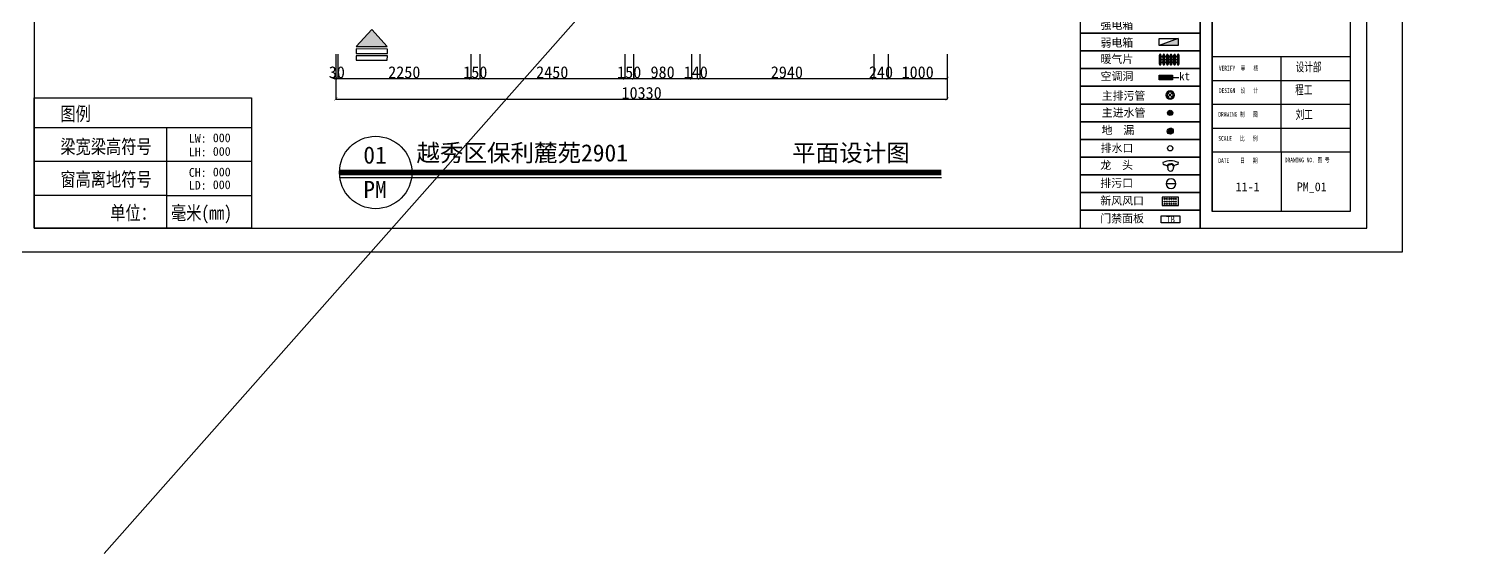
# Model space of a CAD drawing. Header units: millimetres. Extents: x -113526 to 211532, y -79714 to 28306.
# Drawn here: x 150122 to 174315, y -22219 to -13352 of the extents above; entities that cross this region are included whole.
import ezdxf
from ezdxf.enums import TextEntityAlignment as Align

# ---------------------------------------------------------------- set-up
doc = ezdxf.new("R2010")
doc.units = ezdxf.units.MM
doc.header["$PDMODE"] = 35
for name, color, linetype in [('$Longfin_AP_HATCH', 1, 'Continuous'), ('10线框', 8, 'Continuous'), ('1A- 图框图例', 4, 'Continuous'), ('J-墙体', 7, 'Continuous'), ('原始图层', 150, 'Continuous'), ('文本层', 3, 'Continuous'), ('标注', 8, 'Continuous')]:
    doc.layers.add(name, color=color, linetype=linetype)
doc.styles.add('HT', font='simhei.ttf', dxfattribs={"width": 0.8})
doc.styles.add('宋体', font='', dxfattribs={"width": 0.7})
doc.styles.add('标准', font='simhei.ttf')
doc.styles.add('黑体', font='simhei.ttf', dxfattribs={"width": 0.8})
doc.styles.get('宋体').set_extended_font_data('新宋体')
doc.dimstyles.new('50', dxfattribs={"dimtxt": 120, "dimasz": 50, "dimexe": 1, "dimexo": 1, "dimgap": 1, "dimtad": 1, "dimdec": 0, "dimtxsty": '标准', "dimblk": 'ARCHTICK', "dimcen": 0, "dimdle": 1, "dimclrd": 157, "dimclre": 157, "dimclrt": 40, "dimadec": 0, "dimazin": 0, "dimtfac": 1, "dimtdec": 0, "dimtix": 1, "dimtmove": 2, "dimatfit": 3, "dimldrblk": 'DOT', "dimfxl": 100, "dimarcsym": 0})

# ---------------------------------------------------------------- blocks, each defined once
blk = doc.blocks.new('图框')
at = {"layer": '10线框', "color": 4}
blk.add_lwpolyline([(320670, -86662), (301520, -86662), (301520, -100262), (320670, -100262)], close=True, dxfattribs=at)
blk = doc.blocks.new('ruodian')
at = {"layer": '1A- 图框图例'}
blk.add_hatch(color=8, dxfattribs=at).paths.add_polyline_path([(310102, -108325), (310102, -108208), (309792, -108325)])
at = {"layer": '1A- 图框图例', "color": 8}
for p, q in [((309792, -108325), (309792, -108208)), ((309792, -108208), (310102, -108208)), ((310102, -108208), (309792, -108325)), ((310102, -108208), (310102, -108325)), ((310102, -108325), (309792, -108325))]:
    blk.add_line(p, q, dxfattribs=at)
blk = doc.blocks.new('nuanqipian')
at = {"layer": '1A- 图框图例', "color": 8}
for p, q in [((309804, -108468), (309809, -108468)), ((309864, -108468), (309868, -108468)), ((309923, -108468), (309928, -108468)), ((309982, -108468), (309987, -108468)), ((310042, -108468), (310047, -108468)), ((310101, -108468), (310106, -108468)), ((309795, -108635), (309795, -108483)), ((309800, -108635), (309800, -108483)), ((309804, -108474), (309809, -108474)), ((309809, -108639), (309804, -108639)), ((309809, -108645), (309804, -108645)), ((309812, -108483), (309812, -108635)), ((309818, -108483), (309818, -108635)), ((309818, -108555), (309854, -108555)), ((309854, -108635), (309854, -108483)), ((309860, -108635), (309860, -108483)), ((309864, -108474), (309868, -108474)), ((309868, -108639), (309864, -108639)), ((309868, -108645), (309864, -108645)), ((309872, -108483), (309872, -108635)), ((309877, -108483), (309877, -108635)), ((309877, -108555), (309914, -108555)), ((309914, -108635), (309914, -108483)), ((309919, -108635), (309919, -108483)), ((309923, -108474), (309928, -108474)), ((309928, -108639), (309923, -108639)), ((309928, -108645), (309923, -108645)), ((309931, -108483), (309931, -108635)), ((309937, -108483), (309937, -108635)), ((309937, -108555), (309973, -108555)), ((309973, -108635), (309973, -108483)), ((309979, -108635), (309979, -108483)), ((309982, -108474), (309987, -108474)), ((309987, -108639), (309982, -108639)), ((309987, -108645), (309982, -108645)), ((309991, -108483), (309991, -108635)), ((309996, -108483), (309996, -108635)), ((309996, -108555), (310033, -108555)), ((310033, -108635), (310033, -108483)), ((310038, -108635), (310038, -108483)), ((310042, -108474), (310047, -108474)), ((310047, -108639), (310042, -108639)), ((310047, -108645), (310042, -108645)), ((310050, -108483), (310050, -108635)), ((310056, -108483), (310056, -108635)), ((310056, -108555), (310092, -108555)), ((310092, -108635), (310092, -108483)), ((310098, -108635), (310098, -108483)), ((310101, -108474), (310106, -108474)), ((310106, -108639), (310101, -108639)), ((310106, -108645), (310101, -108645)), ((310110, -108483), (310110, -108635)), ((310115, -108483), (310115, -108635))]:
    blk.add_line(p, q, dxfattribs=at)
for centre, major_axis, start_param, end_param in [((309810, -108482), (10.9, 10.9), 1.195533, 2.399657), ((309803, -108482), (-10.9, 10.9), 3.883528, 5.087652), ((309870, -108482), (10.9, 10.9), 1.195533, 2.399657), ((309862, -108482), (-10.9, 10.9), 3.883528, 5.087652), ((309929, -108482), (10.9, 10.9), 1.195533, 2.399657), ((309921, -108482), (-10.9, 10.9), 3.883528, 5.087652), ((309989, -108482), (10.9, 10.9), 1.195533, 2.399657), ((309981, -108482), (-10.9, 10.9), 3.883528, 5.087652), ((310048, -108482), (10.9, 10.9), 1.195533, 2.399657), ((310040, -108482), (-10.9, 10.9), 3.883528, 5.087652), ((310107, -108482), (10.9, 10.9), 1.195533, 2.399657), ((310100, -108482), (-10.9, 10.9), 3.883528, 5.087652), ((309804, -108635), (6.57, 6.57), 2.356194, 3.926991), ((309812, -108482), (-10.5, 6), -0.29009, 0.56678), ((309804, -108635), (2.63, 2.63), 2.356194, 3.926991), ((309800, -108482), (10.5, 6), -0.56678, 0.29009), ((309809, -108635), (-2.63, 2.63), 2.356194, 3.926991), ((309809, -108635), (-6.57, 6.57), 2.356194, 3.926991), ((309836, -108487), (19.3, 0), 3.499069, 5.925708), ((309837, -108491), (16.6, 13.1), 2.923076, 5.227564), ((309837, -108621), (-16.6, 13.1), 4.197214, 6.501702), ((309836, -108625), (-19.3, 0), 3.499069, 5.925709), ((309864, -108635), (6.57, 6.57), 2.356194, 3.926991), ((309872, -108482), (-10.5, 6), -0.29009, 0.56678), ((309864, -108635), (2.63, 2.63), 2.356194, 3.926991), ((309860, -108482), (10.5, 6), -0.56678, 0.29009), ((309868, -108635), (-6.57, 6.57), 2.356194, 3.926991), ((309868, -108635), (-2.63, 2.63), 2.356194, 3.926991), ((309896, -108487), (19.3, 0), 3.499069, 5.925708), ((309897, -108491), (16.6, 13.1), 2.923076, 5.227564), ((309897, -108621), (-16.6, 13.1), 4.197214, 6.501702), ((309896, -108625), (-19.3, 0), 3.499069, 5.925709), ((309923, -108635), (6.57, 6.57), 2.356194, 3.926991), ((309931, -108482), (3.8, 11.4), 1.087385, 1.944255), ((309923, -108635), (2.63, 2.63), 2.356194, 3.926991), ((309919, -108482), (10.5, 6), -0.56678, 0.29009), ((309928, -108635), (-2.63, 2.63), 2.356194, 3.926991), ((309928, -108635), (-6.57, 6.57), 2.356194, 3.926991), ((309955, -108487), (19.3, 0), 3.499069, 5.925708), ((309956, -108491), (16.6, 13.1), 2.923076, 5.227564), ((309956, -108621), (-16.6, 13.1), 4.197214, 6.501702), ((309955, -108625), (-19.3, 0), 3.499069, 5.925709), ((309982, -108635), (6.57, 6.57), 2.356194, 3.926991), ((309991, -108482), (3.8, 11.4), 1.087385, 1.944255), ((309982, -108635), (2.63, 2.63), 2.356194, 3.926991), ((309979, -108482), (10.5, 6), -0.56678, 0.29009), ((309987, -108635), (-2.63, 2.63), 2.356194, 3.926991), ((309987, -108635), (-6.57, 6.57), 2.356194, 3.926991), ((310014, -108487), (19.3, 0), 3.499069, 5.925708), ((310015, -108491), (16.6, 13.1), 2.923076, 5.227564), ((310015, -108621), (-16.6, 13.1), 4.197214, 6.501702), ((310014, -108625), (-19.3, 0), 3.499069, 5.925709), ((310042, -108635), (6.57, 6.57), 2.356194, 3.926991), ((310050, -108482), (3.8, 11.4), 1.087385, 1.944255), ((310042, -108635), (2.63, 2.63), 2.356194, 3.926991), ((310038, -108482), (10.5, 6), -0.56678, 0.29009), ((310047, -108635), (-2.63, 2.63), 2.356194, 3.926991), ((310047, -108635), (-6.57, 6.57), 2.356194, 3.926991), ((310074, -108487), (19.3, 0), 3.499069, 5.925708), ((310075, -108491), (16.6, 13.1), 2.923076, 5.227564), ((310075, -108621), (-16.6, 13.1), 4.197214, 6.501702), ((310074, -108625), (-19.3, 0), 3.499069, 5.925709), ((310101, -108635), (6.57, 6.57), 2.356194, 3.926991), ((310110, -108482), (3.8, 11.4), 1.087385, 1.944255), ((310101, -108635), (2.63, 2.63), 2.356194, 3.926991), ((310098, -108482), (10.5, 6), -0.56678, 0.29009), ((310106, -108635), (-2.63, 2.63), 2.356194, 3.926991), ((310106, -108635), (-6.57, 6.57), 2.356194, 3.926991)]:
    blk.add_ellipse(centre, major_axis=major_axis, ratio=1, start_param=start_param, end_param=end_param, dxfattribs=at)
blk = doc.blocks.new('kongtiao')
at = {"layer": '1A- 图框图例'}
h = blk.add_hatch(dxfattribs=at)
h.set_pattern_fill('ANSI31', color=8, scale=0.048222, style=0)
h.set_pattern_definition([(45, (286062.4655, -98407.235), (-6.567561, 6.567561), [])])
h.paths.add_polyline_path([(310011, -108892), (310011, -108812), (309792, -108812), (309792, -108892)])
at = {"layer": '1A- 图框图例', "color": 8}
for p, q in [((309792, -108812), (310011, -108812)), ((309792, -108892), (309792, -108812)), ((310011, -108892), (309792, -108892)), ((310011, -108812), (310011, -108892)), ((310011, -108852), (310115, -108852))]:
    blk.add_line(p, q, dxfattribs=at)
at = {"layer": '1A- 图框图例', "color": 8, "style": '黑体'}
blk.add_text('kt', height=132.1, dxfattribs=at).set_placement((310118, -108898))
blk = doc.blocks.new('zhupaiwuguan')
at = {"layer": '1A- 图框图例', "color": 8}
for p, q in [((309898, -109180), (309969, -109109)), ((309969, -109180), (309898, -109109))]:
    blk.add_line(p, q, dxfattribs=at)
for major_axis, start_param, end_param in [((48.7, 48.7), 5.497787, 11.780972), ((-43, 25.4), 3.676174, 9.959359)]:
    blk.add_ellipse((309934, -109144), major_axis=major_axis, ratio=1, start_param=start_param, end_param=end_param, dxfattribs=at)
blk = doc.blocks.new('zhujinshuiguan')
at = {"layer": '1A- 图框图例'}
h = blk.add_hatch(color=8, dxfattribs=at)
edge = h.paths.add_edge_path()
edge.add_ellipse((309941, -109437), major_axis=(22.9, 36.8), ratio=1, start_angle=121.8915, end_angle=301.8915)
edge.add_ellipse((309941, -109437), major_axis=(-41.7, 11.8), ratio=1, start_angle=195.8118, end_angle=375.8118)
at = {"layer": '1A- 图框图例', "color": 8}
blk.add_ellipse((309941, -109437), major_axis=(30.6, 30.6), ratio=1, start_param=5.497787, end_param=11.780972, dxfattribs=at)
blk = doc.blocks.new('dilou')
at = {"layer": '1A- 图框图例'}
h = blk.add_hatch(dxfattribs=at)
h.set_pattern_fill('ANSI37', color=8, scale=0.058348, angle=270, style=0)
h.set_pattern_definition([(315, (291005.312, -102733.402), (7.946749, 7.946749), []), (45, (291005.312, -102733.402), (-7.946749, 7.946749), [])])
edge = h.paths.add_edge_path()
edge.add_ellipse((309973, -109739), major_axis=(31.3, 18.3), ratio=1, start_angle=-30.2721, end_angle=329.7279)
at = {"layer": '1A- 图框图例', "color": 8}
for major_axis, start_param, end_param in [((-46.8, 17.7), 3.503723361204044, 9.786908668383631), ((31.3, 18.3), -0.528347, 5.754838)]:
    blk.add_ellipse((309973, -109739), major_axis=major_axis, ratio=1, start_param=start_param, end_param=end_param, dxfattribs=at)
blk = doc.blocks.new('longtou')
at = {"layer": '1A- 图框图例', "color": 8}
for centre, major_axis, ratio, start_param, end_param in [((309843, -110269), (5.1, 21.7), 1, 1.036942, 2.569042), ((309951, -110551), (322, 0), 1, 1.176005, 1.965587), ((309784, -110378), (-91, 91), 1, 3.923918, 4.380674), ((309951, -110279), (-5.77, 0), 0.641025, 3.141593, 9.424778), ((310118, -110378), (-124, 34), 1, -0.184276, 0.27248), ((310059, -110269), (-21.8, 4.5), 1, 2.578586, 4.110686), ((309951, -110356), (-31.5, 31.5), 1, 1.305015, 2.352055), ((309951, -110356), (42.5, 13.3), 1, 4.412858, 5.459898)]:
    blk.add_ellipse(centre, major_axis=major_axis, ratio=ratio, start_param=start_param, end_param=end_param, dxfattribs=at)
for points, knots in [([(309827, -110284), (309832, -110287), (309843, -110293), (309863, -110295), (309884, -110301), (309897, -110310), (309899, -110322)], [0, 0, 0, 0, 6.766664, 14.904194, 24.480302, 31.51837, 31.51837, 31.51837, 31.51837]), ([(309896, -110312), (309898, -110308), (309901, -110299), (309908, -110285), (309924, -110279), (309937, -110279), (309944, -110279), (309945, -110279)], [1.586079, 1.586079, 1.586079, 1.586079, 7.277302, 12.994509, 19.878067, 26.209049, 28.109231, 28.109231, 28.109231, 28.109231]), ([(309908, -110316), (309908, -110315), (309909, -110314), (309910, -110310), (309911, -110307), (309913, -110304), (309913, -110303), (309914, -110302), (309914, -110302), (309915, -110300), (309915, -110299), (309916, -110298), (309916, -110297), (309917, -110297), (309917, -110296), (309918, -110296), (309918, -110296), (309918, -110296), (309918, -110295), (309919, -110295), (309919, -110295), (309921, -110294), (309922, -110293), (309925, -110293), (309926, -110292), (309929, -110292), (309930, -110292), (309933, -110292), (309935, -110291), (309937, -110291), (309939, -110291), (309941, -110291), (309942, -110291), (309944, -110291), (309945, -110291), (309948, -110291), (309949, -110291), (309951, -110291)], [1.586079, 1.586079, 1.586079, 1.586079, 3.415124, 3.415124, 7.073215, 7.073215, 7.86082, 7.86082, 8.648426, 8.648426, 10.223636, 10.223636, 11.410982, 11.410982, 12.686777, 12.686777, 13.352677, 13.352677, 14.018578, 14.018578, 15.350378, 15.350378, 18.186066, 18.186066, 20.190165, 20.190165, 22.194263, 22.194263, 24.41379, 24.41379, 25.96574, 25.96574, 27.279302, 27.279302, 28.592864, 28.592864, 30.44721, 30.44721, 30.44721, 30.44721]), ([(309994, -110316), (309994, -110315), (309993, -110314), (309991, -110310), (309990, -110307), (309989, -110304), (309989, -110303), (309988, -110302), (309988, -110302), (309987, -110300), (309987, -110299), (309986, -110298), (309986, -110297), (309985, -110297), (309985, -110296), (309984, -110296), (309984, -110296), (309984, -110296), (309984, -110295), (309983, -110295), (309983, -110295), (309981, -110294), (309980, -110293), (309977, -110293), (309976, -110292), (309973, -110292), (309972, -110292), (309969, -110292), (309967, -110291), (309964, -110291), (309963, -110291), (309961, -110291), (309960, -110291), (309958, -110291), (309957, -110291), (309954, -110291), (309952, -110291), (309951, -110291)], [1.586079, 1.586079, 1.586079, 1.586079, 3.415124, 3.415124, 7.073215, 7.073215, 7.86082, 7.86082, 8.648426, 8.648426, 10.223636, 10.223636, 11.410982, 11.410982, 12.686777, 12.686777, 13.352677, 13.352677, 14.018578, 14.018578, 15.350378, 15.350378, 18.186066, 18.186066, 20.190165, 20.190165, 22.194263, 22.194263, 24.41379, 24.41379, 25.96574, 25.96574, 27.279302, 27.279302, 28.592864, 28.592864, 30.44721, 30.44721, 30.44721, 30.44721]), ([(310006, -110312), (310004, -110308), (310000, -110299), (309993, -110285), (309977, -110279), (309965, -110279), (309958, -110279), (309957, -110279)], [1.586079, 1.586079, 1.586079, 1.586079, 7.277302, 12.994509, 19.878067, 26.209049, 28.135986, 28.135986, 28.135986, 28.135986]), ([(310075, -110284), (310070, -110287), (310059, -110293), (310039, -110295), (310018, -110301), (310004, -110310), (310002, -110322)], [0, 0, 0, 0, 6.766664, 14.904194, 24.480302, 31.51837, 31.51837, 31.51837, 31.51837])]:
    blk.add_open_spline(points, degree=3, knots=knots, dxfattribs=at)
blk = doc.blocks.new('paiwukou')
at = {"layer": '1A- 图框图例', "color": 8}
blk.add_line((310004, -110607), (309843, -110607), dxfattribs=at)
blk.add_ellipse((309924, -110607), major_axis=(56.9, 56.9), ratio=1, start_param=5.497787, end_param=11.780972, dxfattribs=at)
blk = doc.blocks.new('xinfengfengkou')
at = {"layer": '1A- 图框图例', "color": 8}
for p, q in [((309837, -110827), (309837, -110964)), ((310110, -110827), (309837, -110827)), ((310110, -110964), (310110, -110827)), ((309837, -110964), (310110, -110964))]:
    blk.add_line(p, q, dxfattribs=at)
for centre, major_axis, start_param, end_param in [((309880, -110856), (6.04, 6.04), 5.497787, 11.780972), ((309880, -110902), (6.04, 6.04), 5.497787, 11.780972), ((309880, -110939), (2.22, 8.25), -1.308232742229541, 4.974952564950043), ((309917, -110856), (6.04, 6.04), 5.497787, 11.780972), ((309917, -110902), (6.04, 6.04), 5.497787, 11.780972), ((309917, -110939), (2.22, 8.25), -1.308232742229541, 4.974952564950043), ((309958, -110856), (-8.53, 0.49), 3.198553491707949, 9.481738798887532), ((309958, -110902), (-8.53, 0.49), 3.198553491707949, 9.481738798887532), ((309958, -110939), (-8.54, 0.3), 3.17676, 9.459945), ((309995, -110856), (-8.53, 0.49), 3.198553491707949, 9.481738798887532), ((309995, -110902), (-8.53, 0.49), 3.198553491707949, 9.481738798887532), ((309995, -110939), (-8.54, 0.3), 3.17676, 9.459945), ((310031, -110856), (6.04, 6.04), 5.497787, 11.780972), ((310031, -110902), (6.04, 6.04), 5.497787, 11.780972), ((310031, -110939), (2.22, 8.25), -1.308232742229541, 4.974952564950043), ((310065, -110856), (-6.04, 6.04), 3.926991, 10.210176), ((310065, -110902), (-6.04, 6.04), 3.926991, 10.210176), ((310065, -110939), (-4.06, 7.52), 4.217410353429476, 10.50059566060906)]:
    blk.add_ellipse(centre, major_axis=major_axis, ratio=1, start_param=start_param, end_param=end_param, dxfattribs=at)
blk = doc.blocks.new('menjinmianba')
at = {"layer": '1A- 图框图例', "color": 8}
for p, q in [((309795, -111253), (309795, -111137)), ((309795, -111137), (310105, -111137)), ((310105, -111253), (309795, -111253)), ((310105, -111137), (310105, -111253))]:
    blk.add_line(p, q, dxfattribs=at)
at = {"layer": '1A- 图框图例', "color": 8, "style": '黑体'}
blk.add_text('TB', height=107, dxfattribs=at).set_placement((309878, -111249))
blk = doc.blocks.new('jiegoutuli')
at = {"layer": '1A- 图框图例', "color": 8}
for p, q in [((308486, -98862), (310466, -98862)), ((308486, -99228), (308486, -98862)), ((308486, -99228), (308486, -99521)), ((310466, -99228), (308486, -99228)), ((310466, -99228), (308486, -99228)), ((308486, -99521), (308486, -99813)), ((310466, -99521), (308486, -99521)), ((308486, -99521), (310466, -99521)), ((308486, -99813), (308486, -100106)), ((310466, -99813), (308486, -99813)), ((308486, -99813), (310466, -99813)), ((308486, -100106), (308486, -100398)), ((310466, -100106), (308486, -100106)), ((308486, -100106), (310466, -100106)), ((308486, -100398), (308486, -100691)), ((308486, -100398), (310466, -100398)), ((310466, -100398), (308486, -100398)), ((308486, -100691), (308486, -100983)), ((310466, -100691), (308486, -100691)), ((308486, -100691), (310466, -100691)), ((308486, -100983), (308486, -101276)), ((310466, -100983), (308486, -100983)), ((308486, -100983), (310466, -100983)), ((308486, -101276), (308486, -101568)), ((310466, -101276), (308486, -101276)), ((308486, -101276), (310466, -101276)), ((308486, -101568), (308486, -101861)), ((310466, -101568), (308486, -101568)), ((308486, -101568), (310466, -101568)), ((308486, -101861), (308486, -102153)), ((310466, -101861), (308486, -101861)), ((308486, -101861), (310466, -101861)), ((308486, -102153), (308486, -102446)), ((310466, -102153), (308486, -102153)), ((308486, -102153), (310466, -102153)), ((308486, -102446), (308486, -102738)), ((310466, -102446), (308486, -102446)), ((308486, -102446), (310466, -102446)), ((308486, -102738), (308486, -103031)), ((310466, -102738), (308486, -102738)), ((308486, -102738), (310466, -102738)), ((308486, -103031), (308486, -103323)), ((310466, -103031), (308486, -103031)), ((308486, -103031), (310466, -103031))]:
    blk.add_line(p, q, dxfattribs=at)
at = {"layer": '1A- 图框图例', "color": 8, "style": '黑体'}
for s, p in [('结构图例:', (308561, -99109)), ('煤气表', (308839, -99430)), ('水  表', (308821, -99726)), ('强电箱', (308821, -100039)), ('弱电箱', (308821, -100331)), ('暖气片', (308821, -100600)), ('空调洞', (308823, -100884)), ('主排污管', (308841, -101207)), ('主进水管', (308842, -101485)), ('地  漏', (308839, -101774)), ('排水口', (308823, -102071)), ('龙  头', (308818, -102351)), ('排污口', (308818, -102647)), ('新风风口', (308818, -102939)), ('门禁面板', (308818, -103232))]:
    blk.add_text(s, height=132.1, dxfattribs=at).set_placement(p)
blk = doc.blocks.new('wftwrfwe')
at = {"layer": '文本层', "color": 2, "style": '宋体'}
blk.add_text('11-1', height=190.6, dxfattribs=at).set_placement((198296, 48897))
at = {"layer": '文本层', "color": 2, "char_height": 190.6, "width": 1346.5, "attachment_point": 1, "style": '宋体'}
for s, insert in [('程工', (199585, 51190)), ('刘工', (199595, 50653))]:
    blk.add_mtext(s, dxfattribs=dict(at, insert=insert))
blk = doc.blocks.new('DFBAHMGD')
h = blk.add_hatch(color=250)
h.dxf.hatch_style = 1
h.paths.add_polyline_path([(173975732, 71098565), (173975445, 71098303), (173975731, 71098039)])
at = {"layer": '标注', "color": 250}
for p, q in [((173975445, 71098303), (173975732, 71098565)), ((173975732, 71098565), (173975731, 71098039)), ((173975773, 71098038), (173975774, 71098565)), ((173975774, 71098565), (173975848, 71098565)), ((173975848, 71098565), (173975847, 71098038)), ((173975889, 71098038), (173975891, 71098565)), ((173975891, 71098565), (173975964, 71098564)), ((173975964, 71098564), (173975963, 71098038)), ((173975731, 71098039), (173975445, 71098303)), ((173975847, 71098038), (173975773, 71098038)), ((173975963, 71098038), (173975889, 71098038))]:
    blk.add_line(p, q, dxfattribs=at)
blk = doc.blocks.new('_ArchTick')
at = {"color": 0, "linetype": 'ByBlock', "const_width": 0.15}
blk.add_lwpolyline([(-0.5, -0.5), (0.5, 0.5)], dxfattribs=at)
blk = doc.blocks.new('*D319')
at = {"color": 157, "lineweight": -2, "ltscale": 200, "transparency": 16777216}
for p, q in [((155315, -13781), (155315, -14193)), ((155345, -13781), (155345, -14193)), ((155315, -14192), (155265, -14192)), ((155315, -14192), (155345, -14192)), ((155345, -14192), (155395, -14192))]:
    blk.add_line(p, q, dxfattribs=at)
at = {"layer": 'Defpoints', "color": 0, "ltscale": 200, "transparency": 16777216}
for p in [(155315, -13780), (155345, -13780), (155345, -14192)]:
    blk.add_point(p, dxfattribs=at)
at = {"color": 157, "lineweight": -2, "ltscale": 200, "transparency": 16777216, "xscale": 50, "yscale": 50, "zscale": 50}
blk.add_blockref('_ArchTick', (155315, -14192), dxfattribs=at)
at = {"color": 157, "lineweight": -2, "ltscale": 200, "transparency": 16777216, "xscale": 50, "yscale": 50, "zscale": 50, "rotation": 180}
blk.add_blockref('_ArchTick', (155345, -14192), dxfattribs=at)
at = {"color": 2, "ltscale": 200, "transparency": 16777216, "insert": (155330, -14090), "char_height": 200, "attachment_point": 5, "style": '标准'}
blk.add_mtext('30', dxfattribs=at)
blk = doc.blocks.new('_Dot')
at = {"color": 0, "linetype": 'ByBlock', "lineweight": -2}
blk.add_line((-0.5, 0), (-1, 0), dxfattribs=at)
at = {"color": 0, "linetype": 'ByBlock', "const_width": 0.5}
blk.add_lwpolyline([(-0.25, 0, 1), (0.25, 0, 1)], format="xyb", close=True, dxfattribs=at)
blk = doc.blocks.new('DOT')
at = {"color": 0, "linetype": 'ByBlock'}
blk.add_line((-0.35, 0), (-1, 0), dxfattribs=at)
at = {"color": 0, "linetype": 'ByBlock', "const_width": 0.35}
blk.add_lwpolyline([(-0.175, 0, 1), (0.175, 0, 1)], format="xyb", close=True, dxfattribs=at)
blk = doc.blocks.new('*D320')
at = {"color": 157, "lineweight": -2, "ltscale": 200, "transparency": 16777216}
for p, q in [((155345, -13781), (155345, -14193)), ((157595, -13781), (157595, -14193)), ((155344, -14192), (157596, -14192))]:
    blk.add_line(p, q, dxfattribs=at)
at = {"layer": 'Defpoints', "color": 0, "ltscale": 200, "transparency": 16777216}
for p in [(155345, -13780), (157595, -13780), (157595, -14192)]:
    blk.add_point(p, dxfattribs=at)
at = {"color": 157, "lineweight": -2, "ltscale": 200, "transparency": 16777216, "xscale": 50, "yscale": 50, "zscale": 50, "rotation": 180}
blk.add_blockref('_ArchTick', (155345, -14192), dxfattribs=at)
at = {"color": 157, "lineweight": -2, "ltscale": 200, "transparency": 16777216, "xscale": 50, "yscale": 50, "zscale": 50}
blk.add_blockref('_ArchTick', (157595, -14192), dxfattribs=at)
at = {"color": 2, "ltscale": 200, "transparency": 16777216, "insert": (156470, -14090), "char_height": 200, "attachment_point": 5, "style": '标准'}
blk.add_mtext('2250', dxfattribs=at)
blk = doc.blocks.new('*D321')
at = {"color": 157, "lineweight": -2, "ltscale": 200, "transparency": 16777216}
for p, q in [((157595, -13781), (157595, -14193)), ((157745, -13781), (157745, -14193)), ((157595, -14192), (157545, -14192)), ((157595, -14192), (157745, -14192)), ((157745, -14192), (157795, -14192))]:
    blk.add_line(p, q, dxfattribs=at)
at = {"layer": 'Defpoints', "color": 0, "ltscale": 200, "transparency": 16777216}
for p in [(157595, -13780), (157745, -13780), (157745, -14192)]:
    blk.add_point(p, dxfattribs=at)
at = {"color": 157, "lineweight": -2, "ltscale": 200, "transparency": 16777216, "xscale": 50, "yscale": 50, "zscale": 50}
blk.add_blockref('_ArchTick', (157595, -14192), dxfattribs=at)
at = {"color": 157, "lineweight": -2, "ltscale": 200, "transparency": 16777216, "xscale": 50, "yscale": 50, "zscale": 50, "rotation": 180}
blk.add_blockref('_ArchTick', (157745, -14192), dxfattribs=at)
at = {"color": 2, "ltscale": 200, "transparency": 16777216, "insert": (157670, -14090), "char_height": 200, "attachment_point": 5, "style": '标准'}
blk.add_mtext('150', dxfattribs=at)
blk = doc.blocks.new('*D322')
at = {"color": 157, "lineweight": -2, "ltscale": 200, "transparency": 16777216}
for p, q in [((157745, -13781), (157745, -14193)), ((160195, -13781), (160195, -14193)), ((157744, -14192), (160196, -14192))]:
    blk.add_line(p, q, dxfattribs=at)
at = {"layer": 'Defpoints', "color": 0, "ltscale": 200, "transparency": 16777216}
for p in [(157745, -13780), (160195, -13780), (160195, -14192)]:
    blk.add_point(p, dxfattribs=at)
at = {"color": 157, "lineweight": -2, "ltscale": 200, "transparency": 16777216, "xscale": 50, "yscale": 50, "zscale": 50, "rotation": 180}
blk.add_blockref('_ArchTick', (157745, -14192), dxfattribs=at)
at = {"color": 157, "lineweight": -2, "ltscale": 200, "transparency": 16777216, "xscale": 50, "yscale": 50, "zscale": 50}
blk.add_blockref('_ArchTick', (160195, -14192), dxfattribs=at)
at = {"color": 2, "ltscale": 200, "transparency": 16777216, "insert": (158970, -14090), "char_height": 200, "attachment_point": 5, "style": '标准'}
blk.add_mtext('2450', dxfattribs=at)
blk = doc.blocks.new('*D323')
at = {"color": 157, "lineweight": -2, "ltscale": 200, "transparency": 16777216}
for p, q in [((160195, -13781), (160195, -14193)), ((160345, -13781), (160345, -14193)), ((160195, -14192), (160145, -14192)), ((160195, -14192), (160345, -14192)), ((160345, -14192), (160395, -14192))]:
    blk.add_line(p, q, dxfattribs=at)
at = {"layer": 'Defpoints', "color": 0, "ltscale": 200, "transparency": 16777216}
for p in [(160195, -13780), (160345, -13780), (160345, -14192)]:
    blk.add_point(p, dxfattribs=at)
at = {"color": 157, "lineweight": -2, "ltscale": 200, "transparency": 16777216, "xscale": 50, "yscale": 50, "zscale": 50}
blk.add_blockref('_ArchTick', (160195, -14192), dxfattribs=at)
at = {"color": 157, "lineweight": -2, "ltscale": 200, "transparency": 16777216, "xscale": 50, "yscale": 50, "zscale": 50, "rotation": 180}
blk.add_blockref('_ArchTick', (160345, -14192), dxfattribs=at)
at = {"color": 2, "ltscale": 200, "transparency": 16777216, "insert": (160270, -14090), "char_height": 200, "attachment_point": 5, "style": '标准'}
blk.add_mtext('150', dxfattribs=at)
blk = doc.blocks.new('*D324')
at = {"color": 157, "lineweight": -2, "ltscale": 200, "transparency": 16777216}
for p, q in [((160345, -13781), (160345, -14193)), ((161325, -13781), (161325, -14193)), ((160344, -14192), (161326, -14192))]:
    blk.add_line(p, q, dxfattribs=at)
at = {"layer": 'Defpoints', "color": 0, "ltscale": 200, "transparency": 16777216}
for p in [(160345, -13780), (161325, -13780), (161325, -14192)]:
    blk.add_point(p, dxfattribs=at)
at = {"color": 157, "lineweight": -2, "ltscale": 200, "transparency": 16777216, "xscale": 50, "yscale": 50, "zscale": 50, "rotation": 180}
blk.add_blockref('_ArchTick', (160345, -14192), dxfattribs=at)
at = {"color": 157, "lineweight": -2, "ltscale": 200, "transparency": 16777216, "xscale": 50, "yscale": 50, "zscale": 50}
blk.add_blockref('_ArchTick', (161325, -14192), dxfattribs=at)
at = {"color": 2, "ltscale": 200, "transparency": 16777216, "insert": (160835, -14090), "char_height": 200, "attachment_point": 5, "style": '标准'}
blk.add_mtext('980', dxfattribs=at)
blk = doc.blocks.new('*D325')
at = {"color": 157, "lineweight": -2, "ltscale": 200, "transparency": 16777216}
for p, q in [((161325, -13781), (161325, -14193)), ((161465, -13781), (161465, -14193)), ((161325, -14192), (161275, -14192)), ((161325, -14192), (161465, -14192)), ((161465, -14192), (161515, -14192))]:
    blk.add_line(p, q, dxfattribs=at)
at = {"layer": 'Defpoints', "color": 0, "ltscale": 200, "transparency": 16777216}
for p in [(161325, -13780), (161465, -13780), (161465, -14192)]:
    blk.add_point(p, dxfattribs=at)
at = {"color": 157, "lineweight": -2, "ltscale": 200, "transparency": 16777216, "xscale": 50, "yscale": 50, "zscale": 50}
blk.add_blockref('_ArchTick', (161325, -14192), dxfattribs=at)
at = {"color": 157, "lineweight": -2, "ltscale": 200, "transparency": 16777216, "xscale": 50, "yscale": 50, "zscale": 50, "rotation": 180}
blk.add_blockref('_ArchTick', (161465, -14192), dxfattribs=at)
at = {"color": 2, "ltscale": 200, "transparency": 16777216, "insert": (161395, -14090), "char_height": 200, "attachment_point": 5, "style": '标准'}
blk.add_mtext('140', dxfattribs=at)
blk = doc.blocks.new('*D326')
at = {"color": 157, "lineweight": -2, "ltscale": 200, "transparency": 16777216}
for p, q in [((161465, -13781), (161465, -14193)), ((164405, -13781), (164405, -14193)), ((161464, -14192), (164406, -14192))]:
    blk.add_line(p, q, dxfattribs=at)
at = {"layer": 'Defpoints', "color": 0, "ltscale": 200, "transparency": 16777216}
for p in [(161465, -13780), (164405, -13780), (164405, -14192)]:
    blk.add_point(p, dxfattribs=at)
at = {"color": 157, "lineweight": -2, "ltscale": 200, "transparency": 16777216, "xscale": 50, "yscale": 50, "zscale": 50, "rotation": 180}
blk.add_blockref('_ArchTick', (161465, -14192), dxfattribs=at)
at = {"color": 157, "lineweight": -2, "ltscale": 200, "transparency": 16777216, "xscale": 50, "yscale": 50, "zscale": 50}
blk.add_blockref('_ArchTick', (164405, -14192), dxfattribs=at)
at = {"color": 2, "ltscale": 200, "transparency": 16777216, "insert": (162935, -14090), "char_height": 200, "attachment_point": 5, "style": '标准'}
blk.add_mtext('2940', dxfattribs=at)
blk = doc.blocks.new('*D327')
at = {"color": 157, "lineweight": -2, "ltscale": 200, "transparency": 16777216}
for p, q in [((164405, -13781), (164405, -14193)), ((164645, -13781), (164645, -14193)), ((164405, -14192), (164355, -14192)), ((164405, -14192), (164645, -14192)), ((164645, -14192), (164695, -14192))]:
    blk.add_line(p, q, dxfattribs=at)
at = {"layer": 'Defpoints', "color": 0, "ltscale": 200, "transparency": 16777216}
for p in [(164405, -13780), (164645, -13780), (164645, -14192)]:
    blk.add_point(p, dxfattribs=at)
at = {"color": 157, "lineweight": -2, "ltscale": 200, "transparency": 16777216, "xscale": 50, "yscale": 50, "zscale": 50}
blk.add_blockref('_ArchTick', (164405, -14192), dxfattribs=at)
at = {"color": 157, "lineweight": -2, "ltscale": 200, "transparency": 16777216, "xscale": 50, "yscale": 50, "zscale": 50, "rotation": 180}
blk.add_blockref('_ArchTick', (164645, -14192), dxfattribs=at)
at = {"color": 2, "ltscale": 200, "transparency": 16777216, "insert": (164525, -14090), "char_height": 200, "attachment_point": 5, "style": '标准'}
blk.add_mtext('240', dxfattribs=at)
blk = doc.blocks.new('*D328')
at = {"color": 157, "lineweight": -2, "ltscale": 200, "transparency": 16777216}
for p, q in [((164645, -13781), (164645, -14193)), ((165645, -13781), (165645, -14193)), ((164644, -14192), (165646, -14192))]:
    blk.add_line(p, q, dxfattribs=at)
at = {"layer": 'Defpoints', "color": 0, "ltscale": 200, "transparency": 16777216}
for p in [(164645, -13780), (165645, -13780), (165645, -14192)]:
    blk.add_point(p, dxfattribs=at)
at = {"color": 157, "lineweight": -2, "ltscale": 200, "transparency": 16777216, "xscale": 50, "yscale": 50, "zscale": 50, "rotation": 180}
blk.add_blockref('_ArchTick', (164645, -14192), dxfattribs=at)
at = {"color": 157, "lineweight": -2, "ltscale": 200, "transparency": 16777216, "xscale": 50, "yscale": 50, "zscale": 50}
blk.add_blockref('_ArchTick', (165645, -14192), dxfattribs=at)
at = {"color": 2, "ltscale": 200, "transparency": 16777216, "insert": (165145, -14090), "char_height": 200, "attachment_point": 5, "style": '标准'}
blk.add_mtext('1000', dxfattribs=at)
blk = doc.blocks.new('*D329')
at = {"color": 157, "lineweight": -2, "ltscale": 200, "transparency": 16777216}
for p, q in [((155315, -13781), (155315, -14542)), ((165645, -13781), (165645, -14542)), ((155314, -14541), (165646, -14541))]:
    blk.add_line(p, q, dxfattribs=at)
at = {"layer": 'Defpoints', "color": 0, "ltscale": 200, "transparency": 16777216}
for p in [(155315, -13780), (165645, -13780), (165645, -14541)]:
    blk.add_point(p, dxfattribs=at)
at = {"color": 157, "lineweight": -2, "ltscale": 200, "transparency": 16777216, "xscale": 50, "yscale": 50, "zscale": 50, "rotation": 180}
blk.add_blockref('_ArchTick', (155315, -14541), dxfattribs=at)
at = {"color": 157, "lineweight": -2, "ltscale": 200, "transparency": 16777216, "xscale": 50, "yscale": 50, "zscale": 50}
blk.add_blockref('_ArchTick', (165645, -14541), dxfattribs=at)
at = {"color": 2, "ltscale": 200, "transparency": 16777216, "insert": (160480, -14439), "char_height": 200, "attachment_point": 5, "style": '标准'}
blk.add_mtext('10330', dxfattribs=at)

msp = doc.modelspace()

# ---------------------------------------------------------------- linework, layer by layer
at = {"color": 8}
for p, q in [((150217.4, -15025.3), (153890.8, -15025.3)), ((152449.8, -15025.3), (152449.8, -16721.6)), ((150217.4, -15589.8), (153890.8, -15589.8)), ((152449.8, -16171.6), (150217.4, -16171.6)), ((152449.8, -16171.6), (153890.8, -16171.6))]:
    msp.add_line(p, q, dxfattribs=at)
at = {"color": 2}
msp.add_lwpolyline([(174315.4, 3686.1), (151398.3, -22219.4)], dxfattribs=at)
at = {"color": 8}
msp.add_lwpolyline([(150217.4, -14521.7), (153890.8, -14521.7), (153890.8, -16721.6), (150217.4, -16721.6)], close=True, dxfattribs=at)
at = {"layer": '10线框'}
for p, q in [((150217.4, -679.6), (150217.4, -16721.6)), ((169918.1, -679.6), (169918.1, -16721.6)), ((172732.5, -16721.6), (172732.5, -679.6)), ((172732.5, -16721.6), (172732.5, -679.6)), ((170119.1, -961), (170119.1, -16440.1)), ((171285.1, -15433.6), (171285.1, -13825.4)), ((171285.1, -15433.6), (171285.1, -13825.4)), ((170119.1, -14227.4), (172451, -14227.4)), ((170119.1, -14227.4), (172451, -14227.4)), ((170119.1, -14629.5), (172451, -14629.5)), ((170119.1, -14629.5), (172451, -14629.5)), ((170119.1, -15031.5), (172451, -15031.5)), ((170119.1, -15031.5), (172451, -15031.5)), ((170119.1, -15433.6), (172451, -15433.6)), ((170119.1, -15433.6), (172451, -15433.6)), ((172451, -16440.1), (170119.1, -16440.1)), ((172451, -16440.1), (170119.1, -16440.1)), ((150217.4, -16721.6), (172732.5, -16721.6))]:
    msp.add_line(p, q, dxfattribs=at)
at = {"layer": '10线框', "lineweight": 0}
for p, q in [((170119.1, -961), (170119.1, -16440.1)), ((170119.1, -16440.1), (172451, -16440.1)), ((170119.1, -16440.1), (172451, -16440.1))]:
    msp.add_line(p, q, dxfattribs=at)
at = {"layer": '10线框', "lineweight": 30}
for p, q in [((170119.1, -16440.1), (170119.1, -961)), ((172451, -961), (172451, -16440.1)), ((172451, -961), (172451, -16440.1)), ((170119.1, -13825.4), (172451, -13825.4)), ((170119.1, -13825.4), (172451, -13825.4)), ((170119.1, -15433.6), (172451, -15433.6)), ((170119.1, -15433.6), (172451, -15433.6)), ((171285.1, -15433.6), (171285.1, -16440.1)), ((171285.1, -15433.6), (171285.1, -16440.1)), ((172451, -16440.1), (170119.1, -16440.1)), ((172451, -16440.1), (170119.1, -16440.1))]:
    msp.add_line(p, q, dxfattribs=at)
at = {"layer": '1A- 图框图例', "color": 8}
for p, q in [((169918.1, -13427.4), (169918.1, -13127.9)), ((169918.1, -13726.8), (169918.1, -13427.4)), ((169918.1, -14026.3), (169918.1, -13726.8)), ((169918.1, -14325.8), (169918.1, -14026.3)), ((169918.1, -14625.3), (169918.1, -14325.8)), ((169918.1, -14924.7), (169918.1, -14625.3)), ((169918.1, -15224.2), (169918.1, -14924.7)), ((169918.1, -15523.7), (169918.1, -15224.2)), ((169918.1, -15823.2), (169918.1, -15523.7)), ((169918.1, -16122.6), (169918.1, -15823.2)), ((169918.1, -16422.1), (169918.1, -16122.6)), ((169918.1, -16721.6), (169918.1, -16422.1)), ((167891.5, -16721.6), (169918.1, -16721.6))]:
    msp.add_line(p, q, dxfattribs=at)
msp.add_ellipse((169412.1, -15373.9), major_axis=(31.4, 31.4), ratio=1, start_param=5.497787143730521, end_param=11.7809724509101, dxfattribs=at)
at = {"layer": '文本层', "color": 3}
msp.add_line((155381, -15868.4), (165549.4, -15868.4), dxfattribs=at)
at = {"layer": '文本层', "color": 3, "const_width": 94.2}
msp.add_lwpolyline([(165546.5, -15782.8), (155374.9, -15782.8)], dxfattribs=at)
at = {"layer": '文本层', "color": 3}
msp.add_circle((155986.4, -15782.8), 611.5, dxfattribs=at)

# ---------------------------------------------------------------- block references
at = {"layer": '$Longfin_AP_HATCH', "color": 2, "xscale": -1, "rotation": 89.83462924791893}
msp.add_blockref('DFBAHMGD', (71756065, 173756144.6), dxfattribs=at)
for name, p, xscale, yscale, zscale in [('图框', (-223881.8, 107071.6), 1.238710232719313, 1.238710232704761, 1.238710232707264), ('jiegoutuli', (-147914.1, 89053.5), 1.023727465042612, 1.023727465042612, 1.023727465041254), ('ruodian', (-147914.1, 97258.4), 1.023727465042612, 1.023727465042612, 1.023727465041254), ('nuanqipian', (-147914.1, 97258.4), 1.023727465042612, 1.023727465042612, 1.023727465041254), ('kongtiao', (-147914.1, 97258.4), 1.023727465042612, 1.023727465042612, 1.023727465041254), ('zhupaiwuguan', (-147876.3, 97258.4), 1.023727465042612, 1.023727465042612, 1.023727465041254), ('wftwrfwe', (15885, -54230.1), 0.7798125465924386, 0.7798125465924386, 0.7798125465903067), ('zhujinshuiguan', (-147883.3, 97258.4), 1.023727465042612, 1.023727465042612, 1.023727465041254), ('dilou', (-147914.1, 97258.4), 1.023727465042612, 1.023727465042612, 1.023727465041254), ('longtou', (-147885.6, 97258.4), 1.023727465042612, 1.023727465042612, 1.023727465041254), ('paiwukou', (-147851.3, 97258.4), 1.023727465042612, 1.023727465042612, 1.023727465041254), ('xinfengfengkou', (-147914.1, 97258.4), 1.023727465042612, 1.023727465042612, 1.023727465041254), ('menjinmianba', (-147887.5, 97258.4), 1.023727465042612, 1.023727465042612, 1.023727465041254)]:
    msp.add_blockref(name, p, dxfattribs=dict(xscale=xscale, yscale=yscale, zscale=zscale))

# ---------------------------------------------------------------- texts
at = {"color": 2, "style": '宋体'}
for s, height, p in [('01', 291.31, (155777.5, -15633.2)), ('越秀区保利麓苑2901              平面设计图', 291.312, (156675.4, -15596.9)), ('PM', 291.31, (155777.5, -16216.4))]:
    msp.add_text(s, height=height, dxfattribs=at).set_placement(p)
at = {"layer": '10线框', "char_height": 80.411, "attachment_point": 1, "style": '宋体'}
for s, insert, width in [('VERIFY  审   核', (170235.4, -13979.1), 891.69), ('VERIFY  审   核', (170235.4, -13979.1), 891.69), ('DESIGN  设   计', (170235.4, -14357.4), 892.628), ('DESIGN  设   计', (170235.4, -14357.4), 892.628), ('DRAWING 制   图', (170225.3, -14760.2), 885.123), ('DRAWING 制   图', (170225.3, -14760.2), 885.123), ('SCALE   比   例', (170225.3, -15167.1), 885.592), ('SCALE   比   例', (170225.3, -15167.1), 885.592), ('DATE    日   期 ', (170225.3, -15541.4), 890.283), ('DATE    日   期 ', (170225.3, -15541.4), 890.283), ('DRAWING NO. 图 号', (171349.5, -15532.1), 1010.363), ('DRAWING NO. 图 号', (171349.5, -15532.1), 1010.363)]:
    msp.add_mtext(s, dxfattribs=dict(at, insert=insert, width=width))
at = {"layer": 'J-墙体', "color": 8, "style": 'HT', "width": 0.8}
for s, p in [('图例', (150658.3, -14907.6)), ('梁宽梁高符号', (150658.3, -15464.4)), ('窗高离地符号', (150658.3, -16016.2)), ('          单位：  毫米(mm)', (150218.4, -16582.7))]:
    msp.add_text(s, height=235.62, dxfattribs=at).set_placement(p)
at = {"layer": '原始图层', "color": 8, "style": '黑体', "flags": 4}
for tag, p in [('LW:', (152979.7, -15205.2)), ('000', (153385.2, -15196.8)), ('LH:', (152979.7, -15435.1)), ('000', (153385.2, -15426.6)), ('CH:', (152979.7, -15782.2)), ('000', (153385.2, -15773.8)), ('LD:', (152979.7, -15998.2)), ('000', (153385.2, -15989.8))]:
    msp.add_attdef(tag, text='IF', height=147.51, dxfattribs=at).set_placement(p, align=Align.MIDDLE_CENTER)
at = {"layer": '文本层', "color": 2, "style": '宋体'}
msp.add_text('PM_01', height=148.65, dxfattribs=at).set_placement((171551.5, -16099.3))
at = {"layer": '文本层', "color": 2, "insert": (171531.9, -13926.1), "char_height": 148.65, "width": 1050.017, "attachment_point": 1, "style": '宋体'}
msp.add_mtext('设计部', dxfattribs=at)

# ---------------------------------------------------------------- dimensions: what is measured, and where the dimension line sits
at = {"ltscale": 200}
for base, p1, p2, picture, middle in [((155345.1, -14192.3), (155315.1, -13779.7), (155345.1, -13779.7), '*D319', (155330.1, -14090.2)), ((165645.1, -14541.3), (155315.1, -13779.7), (165645.1, -13779.7), '*D329', (160480.1, -14439.2)), ((157595.1, -14192.3), (155345.1, -13779.7), (157595.1, -13779.7), '*D320', (156470.1, -14090.2)), ((157745.1, -14192.3), (157595.1, -13779.7), (157745.1, -13779.7), '*D321', (157670.1, -14090.2)), ((160195.1, -14192.3), (157745.1, -13779.7), (160195.1, -13779.7), '*D322', (158970.1, -14090.2)), ((160345.1, -14192.3), (160195.1, -13779.7), (160345.1, -13779.7), '*D323', (160270.1, -14090.2)), ((161325.1, -14192.3), (160345.1, -13779.7), (161325.1, -13779.7), '*D324', (160835.1, -14090.2)), ((161465.1, -14192.3), (161325.1, -13779.7), (161465.1, -13779.7), '*D325', (161395.1, -14090.2)), ((164405.1, -14192.3), (161465.1, -13779.7), (164405.1, -13779.7), '*D326', (162935.1, -14090.2)), ((164645.1, -14192.3), (164405.1, -13779.7), (164645.1, -13779.7), '*D327', (164525.1, -14090.2)), ((165645.1, -14192.3), (164645.1, -13779.7), (165645.1, -13779.7), '*D328', (165145.1, -14090.2))]:
    dim = msp.add_linear_dim(base=base, p1=p1, p2=p2, angle=180, dimstyle='50', override={"dimtxt": 200, "dimclrt": 2, "dimldrblk": 'DOT'}, dxfattribs=at)
    dim.commit()
    dim.dimension.update_dxf_attribs({"geometry": picture, "text_midpoint": middle})

doc.saveas('drawing.dxf')
